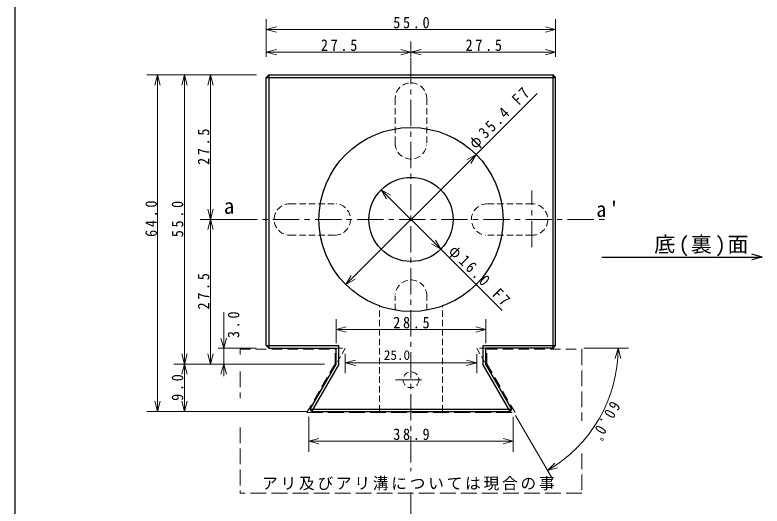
# Model space of a CAD drawing. Units: millimetres on the paper. Extents: x -199 to 647, y -454 to 140.
# Drawn here: x -198.9 to -56.9, y -48.2 to 45.2 of the extents above; entities that cross this region are included whole.
import ezdxf
from ezdxf.enums import TextEntityAlignment as Align

# ---------------------------------------------------------------- set-up
doc = ezdxf.new("R2010")
doc.units = ezdxf.units.MM
for name, pattern in [('CHAIN1', [8, 5, -1, 1, -1]), ('DASHED1', [1.8, 1.2, -0.6]), ('DASHED2', [3, 2, -1]), ('DASHED3', [4, 3, -1])]:
    doc.linetypes.add(name, pattern=pattern)
for name, color, linetype, lineweight in [('0-0_補助線', 7, 'Continuous', 18), ('0-1_外形1', 3, 'Continuous', 25), ('0-4_外形4', 5, 'Continuous', 25), ('0-8_陰線', 4, 'DASHED1', 9), ('0-9_中心線', 4, 'CHAIN1', 9), ('0-A_寸法文字', 1, 'Continuous', 9)]:
    doc.layers.add(name, color=color, linetype=linetype, lineweight=lineweight)
doc.styles.add('ＭＳ ゴシック', font='')
doc.styles.get('ＭＳ ゴシック').set_extended_font_data('MS Gothic')

msp = doc.modelspace()

# ---------------------------------------------------------------- linework, layer by layer
at = {"layer": '0-0_補助線', "color": 3, "lineweight": 25}
for p, q in [((-150.604, -18.223), (-137.837, -18.223)), ((-137.837, -21.223), (-137.837, -18.223)), ((-109.371, -21.223), (-109.371, -18.223)), ((-96.604, -18.223), (-109.371, -18.223))]:
    msp.add_line(p, q, dxfattribs=at)
at = {"layer": '0-1_外形1'}
for p, q in [((-151.104, 33.277), (-150.604, 33.777)), ((-151.104, -17.723), (-151.104, 33.277)), ((-151.104, 33.277), (-96.104, 33.277)), ((-150.604, 33.777), (-96.604, 33.777)), ((-150.604, 33.777), (-150.604, -18.223)), ((-96.104, 33.277), (-96.604, 33.777)), ((-96.604, -18.223), (-96.604, 33.777)), ((-96.104, -17.723), (-96.104, 33.277)), ((-150.604, -18.223), (-151.104, -17.723)), ((-151.104, -17.723), (-137.337, -17.723)), ((-137.337, -21.357), (-137.337, -17.723)), ((-109.871, -17.723), (-96.104, -17.723)), ((-109.871, -21.357), (-109.871, -17.723)), ((-96.604, -18.223), (-96.104, -17.723)), ((-142.787, -29.79), (-137.837, -21.223)), ((-104.421, -29.79), (-109.371, -21.223)), ((-142.46, -30.223), (-137.337, -21.357)), ((-104.748, -30.223), (-109.871, -21.357)), ((-142.787, -29.79), (-104.421, -29.79)), ((-142.537, -30.223), (-142.787, -29.79))]:
    msp.add_line(p, q, dxfattribs=at)
at = {"layer": '0-1_外形1', "color": 4, "linetype": 'DASHED1', "lineweight": 9}
for p, q in [((-137.837, -18.223), (-136.104, -18.223)), ((-136.104, -18.223), (-137.762, -21.092))]:
    msp.add_line(p, q, dxfattribs=at)
msp.add_lwpolyline([(-109.371, -18.223), (-111.104, -18.223), (-109.446, -21.092)], dxfattribs=at)
at = {"layer": '0-1_外形1'}
msp.add_lwpolyline([(-142.537, -30.223), (-104.671, -30.223), (-104.421, -29.79)], dxfattribs=at)
for radius in [17.5, 8]:
    msp.add_circle((-123.604, 6.277), radius, dxfattribs=at)
at = {"layer": '0-4_外形4'}
msp.add_line((-56.861, -0.861), (-58.793, -0.343), dxfattribs=at)
msp.add_lwpolyline([(-87.339, -0.861), (-56.861, -0.861), (-58.793, -1.378)], dxfattribs=at)
at = {"layer": '0-8_陰線'}
for p, q in [((-126.604, 29.277), (-126.604, 20.777)), ((-120.604, 29.277), (-120.604, 20.777)), ((-146.604, 9.277), (-138.104, 9.277)), ((-100.604, 9.277), (-109.104, 9.277)), ((-146.604, 3.277), (-138.104, 3.277)), ((-100.604, 3.277), (-109.104, 3.277)), ((-126.604, -10.964), (-126.604, -8.223)), ((-120.604, -10.964), (-120.604, -8.223)), ((-129.604, -30.223), (-129.604, -10.162)), ((-117.604, -30.223), (-117.604, -10.162))]:
    msp.add_line(p, q, dxfattribs=at)
at = {"layer": '0-8_陰線', "linetype": 'DASHED2'}
for p, q in [((-156.104, -18.423), (-138.037, -18.423)), ((-138.037, -21.169), (-138.037, -18.423)), ((-138.037, -21.169), (-143.384, -30.423)), ((-109.171, -21.169), (-103.824, -30.423))]:
    msp.add_line(p, q, dxfattribs=at)
msp.add_lwpolyline([(-109.171, -21.169), (-109.171, -18.423), (-91.104, -18.423)], dxfattribs=at)
at = {"layer": '0-8_陰線'}
msp.add_circle((-123.604, -24.223), 1.5, dxfattribs=at)
for centre, start, end in [((-123.604, 29.277), 356.26066, 180), ((-123.604, 20.777), 180, 354.06223), ((-146.604, 6.277), 86.26066, 270), ((-138.104, 6.277), 270, 84.06223), ((-109.104, 6.277), 90, 264.06223), ((-100.604, 6.277), 266.26066, 90), ((-123.604, -8.223), 0, 174.06223)]:
    msp.add_arc(centre, 3, start, end, dxfattribs=at)
at = {"layer": '0-9_中心線'}
for p, q in [((-123.604, 37.027), (-123.604, -41.617)), ((-100.604, 1.034), (-100.604, 11.801)), ((-157.84, 6.277), (-86.714, 6.277)), ((-121.628, -24.223), (-126.557, -24.223)), ((-123.604, -45.643), (-123.604, -101.277))]:
    msp.add_line(p, q, dxfattribs=at)
at = {"layer": '0-9_中心線', "linetype": 'DASHED3'}
for p, q in [((-156.104, -18.423), (-156.104, -19.423)), ((-91.104, -18.423), (-91.104, -32.002)), ((-156.104, -22.633), (-156.104, -27.706)), ((-143.384, -30.423), (-103.824, -30.423)), ((-156.104, -33.297), (-156.104, -45.774)), ((-91.104, -38.214), (-91.104, -45.774)), ((-91.104, -45.774), (-156.104, -45.774))]:
    msp.add_line(p, q, dxfattribs=at)
at = {"layer": '0-A_寸法文字', "color": 5, "lineweight": 25}
msp.add_line((-198.896, 135.41), (-198.896, -140.823), dxfattribs=at)
at = {"layer": '0-A_寸法文字'}
for p, q in [((-151.104, 44.413), (-151.104, 37.889)), ((-96.104, 44.413), (-96.104, 37.889)), ((-151.104, 42.413), (-149.172, 42.93)), ((-96.104, 42.413), (-98.036, 42.93)), ((-151.104, 42.413), (-96.104, 42.413)), ((-151.104, 42.413), (-149.172, 41.895)), ((-96.104, 42.413), (-98.036, 41.895)), ((-151.104, 40.118), (-151.104, 37.191)), ((-123.604, 40.118), (-123.604, 37.191)), ((-96.104, 40.118), (-96.104, 37.191)), ((-151.104, 38.118), (-149.172, 38.635)), ((-123.604, 38.118), (-125.536, 38.635)), ((-123.604, 38.118), (-121.672, 38.635)), ((-96.104, 38.118), (-98.036, 38.635)), ((-151.104, 38.118), (-123.604, 38.118)), ((-151.104, 38.118), (-149.172, 37.6)), ((-123.604, 38.118), (-125.536, 37.6)), ((-123.604, 38.118), (-96.104, 38.118)), ((-123.604, 38.118), (-121.672, 37.6)), ((-96.104, 38.118), (-98.036, 37.6)), ((-173.807, 33.777), (-157.671, 33.777)), ((-171.807, 33.777), (-172.324, 31.845)), ((-171.807, -30.223), (-171.807, 33.777)), ((-171.807, 33.777), (-171.289, 31.845)), ((-169.592, 33.777), (-161.069, 33.777)), ((-166.678, 33.777), (-167.196, 31.845)), ((-166.865, 33.777), (-152.985, 33.777)), ((-166.678, -21.223), (-166.678, 33.777)), ((-166.678, 33.777), (-166.161, 31.845)), ((-163.711, 33.777), (-157.518, 33.777)), ((-161.711, 33.777), (-162.228, 31.845)), ((-161.711, 6.277), (-161.711, 33.777)), ((-161.711, 33.777), (-161.193, 31.845)), ((-111.23, 18.652), (-99.641, 30.24)), ((-135.978, -6.097), (-111.23, 18.652)), ((-111.23, 18.652), (-112.962, 17.652)), ((-111.23, 18.652), (-112.23, 16.92)), ((-129.261, 11.934), (-117.947, 0.62)), ((-129.261, 11.934), (-127.529, 10.934)), ((-129.261, 11.934), (-128.261, 10.202)), ((-161.711, 6.277), (-162.228, 8.209)), ((-161.711, 6.277), (-161.193, 8.209)), ((-163.711, 6.277), (-157.518, 6.277)), ((-163.711, 6.277), (-157.43, 6.277)), ((-161.711, 6.277), (-162.228, 4.345)), ((-161.711, -21.223), (-161.711, 6.277)), ((-161.711, 6.277), (-161.193, 4.345)), ((-117.947, 0.62), (-119.679, 1.62)), ((-117.947, 0.62), (-118.947, 2.353)), ((-117.947, 0.62), (-106.286, -11.041)), ((-135.978, -6.097), (-134.978, -4.365)), ((-135.978, -6.097), (-134.246, -5.097)), ((-159.206, -11.357), (-159.206, -23.551)), ((-137.837, -12.657), (-137.837, -17.241)), ((-109.371, -12.657), (-109.371, -17.241)), ((-137.837, -14.657), (-135.906, -14.14)), ((-109.371, -14.657), (-111.303, -14.14)), ((-137.837, -14.657), (-109.371, -14.657)), ((-137.837, -14.657), (-135.906, -15.175)), ((-109.371, -14.657), (-111.303, -15.175)), ((-159.206, -18.223), (-159.723, -16.291)), ((-159.206, -18.223), (-158.688, -16.291)), ((-160.285, -18.223), (-157.518, -18.223)), ((-160.009, -18.223), (-153.015, -18.223)), ((-90.749, -18.223), (-82.243, -18.223)), ((-84.243, -18.223), (-84.761, -20.155)), ((-84.243, -18.223), (-83.725, -20.155)), ((-166.678, -21.223), (-167.196, -19.291)), ((-166.678, -21.223), (-166.161, -19.291)), ((-161.711, -21.223), (-162.228, -19.291)), ((-161.711, -21.223), (-161.193, -19.291)), ((-136.104, -22.98), (-136.104, -19.254)), ((-111.104, -22.98), (-111.104, -19.254)), ((-168.678, -21.223), (-157.671, -21.223)), ((-166.678, -21.223), (-167.196, -23.155)), ((-166.678, -30.223), (-166.678, -21.223)), ((-166.678, -21.223), (-166.161, -23.155)), ((-163.711, -21.223), (-140.053, -21.223)), ((-163.711, -21.223), (-157.43, -21.223)), ((-161.206, -21.223), (-157.518, -21.223)), ((-159.206, -21.223), (-159.723, -23.155)), ((-159.206, -21.223), (-158.688, -23.155)), ((-136.104, -20.98), (-134.172, -20.462)), ((-136.104, -20.98), (-111.104, -20.98)), ((-136.104, -20.98), (-134.172, -21.498)), ((-111.104, -20.98), (-113.036, -20.462)), ((-111.104, -20.98), (-113.036, -21.498)), ((-171.807, -30.223), (-172.324, -28.291)), ((-171.807, -30.223), (-171.289, -28.291)), ((-166.678, -30.223), (-167.196, -28.291)), ((-166.678, -30.223), (-166.161, -28.291)), ((-173.807, -30.223), (-143.268, -30.223)), ((-169.592, -30.223), (-164.589, -30.223)), ((-163.711, -30.223), (-157.518, -30.223)), ((-143.037, -37.904), (-143.037, -31.245)), ((-104.171, -37.904), (-104.171, -31.245)), ((-103.709, -31.022), (-96.666, -43.212)), ((-143.037, -35.904), (-141.106, -35.387)), ((-104.171, -35.904), (-106.103, -35.387)), ((-143.037, -35.904), (-104.171, -35.904)), ((-143.037, -35.904), (-141.106, -36.422)), ((-104.171, -35.904), (-106.103, -36.422)), ((-97.666, -41.481), (-96.252, -40.066)), ((-97.666, -41.481), (-95.734, -40.962))]:
    msp.add_line(p, q, dxfattribs=at)
msp.add_arc((-111.104, -18.223), 26.861, 300.01837, 0, dxfattribs=at)

# ---------------------------------------------------------------- texts
at = {"layer": '0-A_寸法文字', "color": 7, "style": 'ＭＳ ゴシック'}
msp.add_text('a', height=2.933, dxfattribs=at).set_placement((-159.192, 6.473), align=Align.BOTTOM_LEFT)
at = {"layer": '0-A_寸法文字', "color": 4, "style": 'ＭＳ ゴシック'}
msp.add_text('25.0', height=1.833, dxfattribs=at).set_placement((-128.76, -20.98), align=Align.BOTTOM_LEFT)
at = {"layer": '0-A_寸法文字', "color": 7, "attachment_point": 7, "style": 'ＭＳ ゴシック'}
for s, insert, char_height in [('\\T1.38;\\W0.9;55.0', (-126.979, 42.613), 2.199), ('\\T1.38;\\W0.9;27.5', (-140.729, 38.318), 2.199), ('\\T1.38;\\W0.9;27.5', (-113.229, 38.318), 2.199), ("\\T1.27;\\W0.95;a'", (-88.377, 6.706), 2.933), ('\\T1.16;底(裏)面', (-77.36, -0.705), 2.933), ('\\T1.38;\\W0.9;28.5', (-126.979, -14.457), 2.199), ('\\T1.38;\\W0.9;38.9', (-126.979, -35.704), 2.199), ('\\T1.17;アリ及びアリ溝については現合の事', (-151.926, -45.27), 2.199)]:
    msp.add_mtext(s, dxfattribs=dict(at, insert=insert, char_height=char_height))
at = {"layer": '0-A_寸法文字', "color": 7, "char_height": 2.199, "attachment_point": 7, "style": 'ＭＳ ゴシック'}
for s, insert, rotation in [('\\T1.33;\\W0.9;φ35.4\\~F7', (-110.945, 19.181), 45), ('\\T1.38;\\W0.9;27.5', (-161.911, 16.652), 90), ('\\T1.38;\\W0.9;64.0', (-171.886, 2.965), 90), ('\\T1.38;\\W0.9;55.0', (-166.878, 2.902), 90), ('\\T1.33;\\W0.9;φ16.0\\~F7', (-117.002, -0.291), 315), ('\\T1.38;\\W0.9;27.5', (-161.911, -10.848), 90), ('\\T1.38;\\W0.9;3.0', (-156.215, -16.281), 90), ('\\T1.38;\\W0.9;9.0', (-166.878, -28.223), 90), ('\\T1.38;\\W0.85;60.0ﾟ', (-85.542, -28.068), 240.009)]:
    msp.add_mtext(s, dxfattribs=dict(at, insert=insert, rotation=rotation))

doc.saveas('drawing.dxf')
